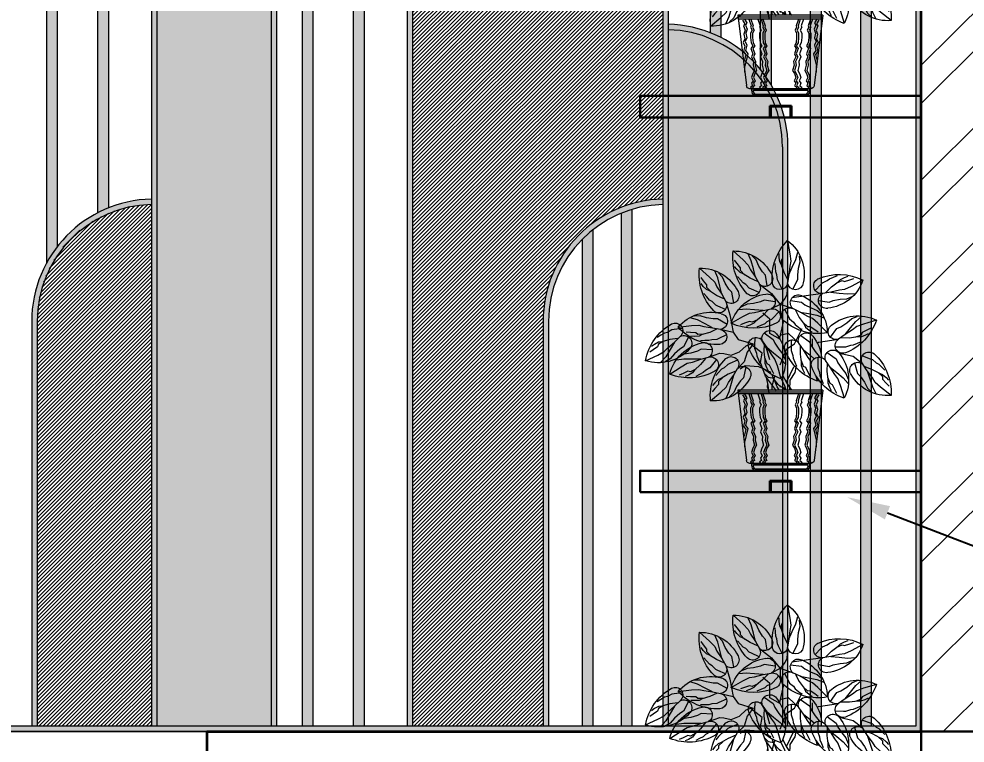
# Model space of a CAD drawing. Header units: millimetres. Extents: x 56222 to 3066687, y -650199 to -121287.
# Drawn here: x 141660.02 to 141703.75, y -185249.79 to -185216.31 of the extents above; entities that cross this region are included whole.
import ezdxf
from ezdxf import colors
from ezdxf.entities.mleader import LeaderData, LeaderLine
from ezdxf.math import Vec2, Vec3

# ---------------------------------------------------------------- set-up
doc = ezdxf.new("R2010")
doc.units = ezdxf.units.MM
doc.header["$MEASUREMENT"] = 0
doc.header["$PDMODE"] = 35
doc.linetypes.add('DASHED', pattern=[0.75, 0.5, -0.25])
doc.layers.get('Defpoints').update_dxf_attribs({"color": 220})
doc.layers.add('AR HATCH-7', color=7, linetype='Continuous')
for name, color, linetype, lineweight in [('dim05', 1, 'Continuous', 13), ('FURNITURE', 32, 'Continuous', 9), ('furniture dimensions', 1, 'DASHED', 0), ('interior hatch', 253, 'Continuous', 5), ('Text', 7, 'Continuous', 15), ('wall', 7, 'Continuous', 30), ('XX~SLAB ( BEAM )~ ( DIM )', 7, 'Continuous', 9)]:
    doc.layers.add(name, color=color, linetype=linetype, lineweight=lineweight)
doc.layers.add('hatch', color=250, linetype='Continuous', lineweight=9, transparency=0.5)
doc.styles.add('century g', font='GOTHIC.TTF')
doc.styles.add('style4', font='ARIALN.TTF')
doc.dimstyles.new('Archana', dxfattribs={"dimtxt": 2, "dimasz": 0.75, "dimexe": 0.5, "dimexo": 0.5, "dimgap": 0, "dimtad": 0, "dimzin": 0, "dimdsep": 46, "dimlunit": 4, "dimtxsty": 'century g', "dimblk": 'OBLIQUE', "dimcen": 0, "dimdle": 1, "dimclrd": 256, "dimclre": 256, "dimclrt": 256, "dimadec": 0, "dimazin": 0, "dimtfac": 1, "dimtofl": 0, "dimtmove": 1, "dimatfit": 3, "dimfxl": 1, "dimfxlon": 1, "dimtolj": 1, "dimtzin": 0, "dimlwd": -1, "dimlwe": -1, "dimarcsym": 0})

# ---------------------------------------------------------------- blocks, each defined once
blk = doc.blocks.new('RH')
at = {"color": 251, "true_color": 0x636466}
for p, q in [((137588.9421, 17688.3348), (137589.1437, 17688.3348)), ((137588.9421, 17688.3348), (137588.9627, 17688.1676)), ((137588.9421, 17688.3303), (137589.1437, 17688.3303)), ((137588.9421, 17688.3259), (137589.1437, 17688.3259)), ((137589.1437, 17688.3348), (137589.1232, 17688.1676)), ((137588.9577, 17688.2147), (137588.9577, 17688.1997)), ((137589.1282, 17688.2147), (137589.1282, 17688.1997)), ((137588.9708, 17688.1603), (137589.1151, 17688.1603))]:
    blk.add_line(p, q, dxfattribs=at)
for points in [[(137589.0256, 17688.6903), (137589.0201, 17688.6588), (137589.0182, 17688.6417), (137589.0207, 17688.6296), (137589.0226, 17688.6087), (137589.0256, 17688.5897)], [(137589.0391, 17688.629), (137589.0404, 17688.6429), (137589.0366, 17688.648), (137589.0366, 17688.6607), (137589.0366, 17688.6708)], [(137589.1549, 17688.6657), (137589.1311, 17688.6443), (137589.119, 17688.632), (137589.1136, 17688.621), (137589.1022, 17688.6034), (137589.0928, 17688.5865)], [(137589.0132, 17688.5747), (137589.001, 17688.5979), (137589.0017, 17688.6081), (137588.9998, 17688.6246), (137588.996, 17688.6398), (137588.9972, 17688.6537)], [(137589.0226, 17688.6087), (137589.0144, 17688.6271), (137589.0061, 17688.6455), (137589.0017, 17688.6626)], [(137589.0252, 17688.5973), (137589.034, 17688.6144), (137589.0404, 17688.6328), (137589.0442, 17688.6398), (137589.0455, 17688.6505), (137589.0455, 17688.6594)], [(137589.0738, 17688.5824), (137589.0785, 17688.6082), (137589.0853, 17688.6158), (137589.094, 17688.6299), (137589.1004, 17688.6443), (137589.11, 17688.6544)], [(137589.1022, 17688.6034), (137589.107, 17688.6229), (137589.1119, 17688.6425), (137589.119, 17688.6587)], [(137589.1277, 17688.6091), (137589.1373, 17688.6193), (137589.1374, 17688.6257), (137589.1453, 17688.6356), (137589.1515, 17688.6436)], [(137589.0382, 17688.5747), (137589.0474, 17688.5922), (137589.0499, 17688.5973), (137589.0512, 17688.6093), (137589.0537, 17688.6157), (137589.0543, 17688.6258), (137589.055, 17688.636)], [(137589.0971, 17688.5928), (137589.1147, 17688.6008), (137589.131, 17688.6113), (137589.1383, 17688.6145), (137589.146, 17688.6222), (137589.1515, 17688.6291)], [(137589.2349, 17688.6251), (137589.211, 17688.6037), (137589.1989, 17688.5914), (137589.1935, 17688.5804), (137589.1821, 17688.5628), (137589.1727, 17688.5459)], [(137589.1821, 17688.5628), (137589.187, 17688.5823), (137589.1918, 17688.6019), (137589.1989, 17688.6181)], [(137588.8465, 17688.5963), (137588.8747, 17688.5811), (137588.8903, 17688.5739), (137588.9025, 17688.5726), (137588.923, 17688.5678), (137588.942, 17688.5647)], [(137588.9089, 17688.5898), (137588.8961, 17688.5954), (137588.8901, 17688.5934), (137588.878, 17688.5974), (137588.8684, 17688.6006)], [(137588.9346, 17688.5667), (137588.9212, 17688.5805), (137588.9057, 17688.5922), (137588.9003, 17688.598), (137588.8904, 17688.6026), (137588.882, 17688.6054)], [(137588.9602, 17688.5719), (137588.9464, 17688.5862), (137588.9424, 17688.5902), (137588.9314, 17688.5951), (137588.9261, 17688.5995), (137588.9167, 17688.6033), (137588.9073, 17688.6071)], [(137589.0934, 17688.567), (137589.1115, 17688.5751), (137589.1166, 17688.5775), (137589.125, 17688.5862), (137589.1309, 17688.5896), (137589.1377, 17688.5972), (137589.1445, 17688.6048)], [(137589.1537, 17688.5418), (137589.1585, 17688.5676), (137589.1652, 17688.5752), (137589.1739, 17688.5893), (137589.1803, 17688.6037), (137589.1899, 17688.6139)], [(137589.2076, 17688.5685), (137589.2172, 17688.5787), (137589.2173, 17688.5851), (137589.2252, 17688.595), (137589.2314, 17688.603)], [(137589.0256, 17688.5897), (137589.0278, 17688.5616), (137589.0321, 17688.5529), (137589.0429, 17688.5386), (137589.0436, 17688.5171), (137589.0364, 17688.497), (137589.0452, 17688.4584)], [(137589.0928, 17688.5865), (137589.0639, 17688.5642), (137589.0429, 17688.5386)], [(137589.177, 17688.5522), (137589.1946, 17688.5602), (137589.2109, 17688.5708), (137589.2182, 17688.5739), (137589.2259, 17688.5816), (137589.2314, 17688.5886)], [(137588.923, 17688.5678), (137588.903, 17688.5657), (137588.8829, 17688.5637), (137588.8653, 17688.5648)], [(137588.9524, 17688.5482), (137588.9265, 17688.5439), (137588.917, 17688.5477), (137588.9008, 17688.5511), (137588.8852, 17688.5522), (137588.8723, 17688.5578)], [(137588.942, 17688.5647), (137589.0153, 17688.5539)], [(137589.1733, 17688.5264), (137589.1914, 17688.5345), (137589.1965, 17688.5369), (137589.205, 17688.5456), (137589.2109, 17688.5491), (137589.2176, 17688.5566), (137589.2244, 17688.5642)], [(137588.9308, 17688.4712), (137588.9534, 17688.4938), (137588.9664, 17688.5052), (137588.9777, 17688.51), (137588.996, 17688.5204), (137589.0133, 17688.5288)], [(137589.0185, 17688.5476), (137588.9925, 17688.5443), (137588.9845, 17688.5379), (137588.9699, 17688.5301), (137588.9552, 17688.5245), (137588.9445, 17688.5155)], [(137589.0133, 17688.5288), (137589.0429, 17688.5386), (137589.0649, 17688.528)], [(137589.055, 17688.5448), (137589.081, 17688.5484), (137589.0903, 17688.5444), (137589.1064, 17688.5406), (137589.1221, 17688.5391), (137589.1348, 17688.5332)], [(137589.1596, 17688.4941), (137589.1318, 17688.51), (137589.1164, 17688.5175), (137589.1042, 17688.5192), (137589.0838, 17688.5245), (137589.0649, 17688.528)], [(137589.1727, 17688.5459), (137589.163, 17688.5137), (137589.1553, 17688.4724)], [(137588.889, 17688.4672), (137588.8762, 17688.4828), (137588.8635, 17688.4984), (137588.8502, 17688.5101)], [(137588.9236, 17688.4604), (137588.9083, 17688.4817), (137588.8989, 17688.4856), (137588.8851, 17688.4947), (137588.8732, 17688.5049), (137588.8601, 17688.5101)], [(137588.996, 17688.5204), (137588.9762, 17688.5167), (137588.9564, 17688.5129), (137588.9398, 17688.5068)], [(137589.0068, 17688.5248), (137588.9978, 17688.5078), (137588.9864, 17688.492), (137588.9828, 17688.4849), (137588.9747, 17688.4777), (137588.9674, 17688.4726)], [(137589.0328, 17688.5271), (137589.0236, 17688.5095), (137589.0209, 17688.5045), (137589.0118, 17688.4966), (137589.008, 17688.4909), (137589.0001, 17688.4846), (137588.9921, 17688.4783)], [(137589.0427, 17688.4551), (137589.0679, 17688.4692), (137589.0679, 17688.5036), (137589.0841, 17688.5177)], [(137589.0466, 17688.5213), (137589.06, 17688.5067), (137589.0639, 17688.5026), (137589.0748, 17688.4974), (137589.0799, 17688.4928), (137589.0893, 17688.4888), (137589.0986, 17688.4848)], [(137589.0722, 17688.5259), (137589.0854, 17688.5118), (137589.1005, 17688.4996), (137589.1058, 17688.4937), (137589.1155, 17688.4889), (137589.1239, 17688.4859)], [(137589.0838, 17688.5245), (137589.1039, 17688.526), (137589.124, 17688.5276), (137589.1416, 17688.526)], [(137589.1695, 17688.4911), (137589.1922, 17688.5043), (137589.2023, 17688.5042), (137589.2187, 17688.5069), (137589.2337, 17688.5115), (137589.2477, 17688.5109)], [(137589.204, 17688.4833), (137589.2219, 17688.4925), (137589.2399, 17688.5016), (137589.2568, 17688.5069)], [(137588.8147, 17688.501), (137588.8453, 17688.4919), (137588.8615, 17688.4859), (137588.8711, 17688.4783), (137588.889, 17688.4672), (137588.9046, 17688.456)], [(137588.9887, 17688.4953), (137588.978, 17688.4862), (137588.9717, 17688.4865), (137588.9613, 17688.4792), (137588.953, 17688.4734)], [(137589.0974, 17688.5021), (137589.1101, 17688.4962), (137589.1161, 17688.4981), (137589.1281, 17688.4938), (137589.1376, 17688.4904)], [(137589.2856, 17688.4844), (137589.2539, 17688.4884), (137589.2367, 17688.4894), (137589.2248, 17688.4863), (137589.204, 17688.4833), (137589.1851, 17688.4794)], [(137588.8634, 17688.4615), (137588.8504, 17688.4666), (137588.8476, 17688.4723), (137588.8362, 17688.478), (137588.8272, 17688.4826)], [(137588.898, 17688.4598), (137588.8788, 17688.4595), (137588.8595, 17688.4621), (137588.8515, 17688.4618), (137588.8413, 17688.4655), (137588.8334, 17688.4695)], [(137588.9948, 17688.4653), (137588.9735, 17688.4499), (137588.9695, 17688.4406), (137588.9605, 17688.4267), (137588.9503, 17688.4148), (137588.9498, 17688.4135)], [(137589.0429, 17688.3947), (137589.0274, 17688.4328), (137589.0092, 17688.445), (137588.991, 17688.4814)], [(137588.9992, 17688.4463), (137589.0234, 17688.4692), (137589.0438, 17688.4646)], [(137589.0811, 17688.471), (137589.0599, 17688.4556), (137589.0559, 17688.4463), (137589.0468, 17688.4324), (137589.0366, 17688.4205), (137589.0315, 17688.4074)], [(137589.1851, 17688.4794), (137589.1553, 17688.4724), (137589.1434, 17688.4555), (137589.1078, 17688.4447), (137589.1214, 17688.4254), (137589.1289, 17688.4022), (137589.1444, 17688.3865)], [(137589.1708, 17688.4661), (137589.1888, 17688.4578), (137589.1939, 17688.4555), (137589.206, 17688.4548), (137589.2125, 17688.4526), (137589.2227, 17688.4525), (137589.2328, 17688.4524)], [(137589.1927, 17688.4802), (137589.2103, 17688.4722), (137589.2289, 17688.4668), (137589.2361, 17688.4633), (137589.2469, 17688.4626), (137589.2558, 17688.463)], [(137589.2251, 17688.4679), (137589.2391, 17688.4673), (137589.2439, 17688.4713), (137589.2566, 17688.472), (137589.2667, 17688.4725)], [(137589.2612, 17688.4609), (137589.2732, 17688.4376), (137589.2819, 17688.4323), (137589.2943, 17688.4212), (137589.3046, 17688.4094), (137589.3167, 17688.4024)], [(137589.2755, 17688.4813), (137589.2952, 17688.4788), (137589.3008, 17688.4779), (137589.3114, 17688.4721), (137589.318, 17688.4705), (137589.3267, 17688.4652), (137589.3353, 17688.4599)], [(137589.363, 17688.4047), (137589.334, 17688.4182), (137589.3189, 17688.4265), (137589.3105, 17688.4355), (137589.2944, 17688.4491), (137589.2806, 17688.4625)], [(137588.9124, 17688.438), (137588.8926, 17688.4377), (137588.8869, 17688.4377), (137588.8756, 17688.4419), (137588.8688, 17688.4425), (137588.8595, 17688.4465), (137588.8501, 17688.4505)], [(137588.9553, 17688.4467), (137588.9526, 17688.449), (137588.9046, 17688.456)], [(137588.9669, 17688.4366), (137588.9667, 17688.4369), (137588.9667, 17688.4571)], [(137588.9684, 17688.4008), (137588.9693, 17688.4032), (137588.9769, 17688.4128), (137588.988, 17688.4307), (137588.9992, 17688.4463)], [(137588.9954, 17688.4397), (137588.9957, 17688.4205), (137588.9931, 17688.4012), (137588.9934, 17688.3932), (137588.9897, 17688.383), (137588.9858, 17688.3751)], [(137589.0171, 17688.4541), (137589.0175, 17688.4344), (137589.0175, 17688.4287), (137589.0133, 17688.4173), (137589.0127, 17688.4105), (137589.0087, 17688.4012), (137589.0048, 17688.3918)], [(137589.0406, 17688.362), (137589.0497, 17688.3927), (137589.0556, 17688.4088), (137589.0633, 17688.4185), (137589.0744, 17688.4363), (137589.0856, 17688.452)], [(137589.0523, 17688.3333), (137589.078, 17688.3682), (137589.0902, 17688.4005), (137589.0861, 17688.4227), (137589.1145, 17688.445)], [(137589.0679, 17688.4066), (137589.076, 17688.4349), (137589.0902, 17688.4591)], [(137589.0817, 17688.4454), (137589.082, 17688.4261), (137589.0795, 17688.4069), (137589.0798, 17688.3989), (137589.0761, 17688.3887), (137589.0721, 17688.3808)], [(137589.1035, 17688.4598), (137589.1039, 17688.44), (137589.1039, 17688.4344), (137589.0996, 17688.423), (137589.0991, 17688.4162), (137589.0951, 17688.4069), (137589.0911, 17688.3975)], [(137589.2134, 17688.413), (137589.1868, 17688.4224), (137589.1772, 17688.4219), (137589.1597, 17688.4178), (137589.1397, 17688.4258), (137589.1242, 17688.4405), (137589.1108, 17688.4456)], [(137589.2866, 17688.4577), (137589.3057, 17688.4551), (137589.3244, 17688.4498), (137589.3323, 17688.4489), (137589.3418, 17688.4437), (137589.3491, 17688.4386)], [(137589.2944, 17688.4491), (137589.3048, 17688.4317), (137589.3151, 17688.4144), (137589.3265, 17688.401)], [(137589.3205, 17688.4509), (137589.3327, 17688.4439), (137589.3346, 17688.4379), (137589.345, 17688.4306), (137589.3533, 17688.4248)], [(137588.848, 17688.4163), (137588.8294, 17688.4095), (137588.8241, 17688.4075), (137588.815, 17688.3994), (137588.8089, 17688.3964), (137588.8016, 17688.3893), (137588.7943, 17688.3822)], [(137588.8472, 17688.3968), (137588.8696, 17688.4146), (137588.9024, 17688.4222)], [(137588.9313, 17688.4245), (137588.9101, 17688.4091), (137588.9061, 17688.3998), (137588.8971, 17688.3859), (137588.8869, 17688.374), (137588.8818, 17688.3609)], [(137588.988, 17688.4307), (137588.9724, 17688.4179), (137588.9623, 17688.4096)], [(137589.0744, 17688.4363), (137589.0588, 17688.4236), (137589.0432, 17688.4108), (137589.0315, 17688.3975)], [(137589.2047, 17688.4305), (137589.2308, 17688.4323), (137589.2399, 17688.4276), (137589.2557, 17688.4227), (137589.2712, 17688.4201), (137589.2835, 17688.4134)], [(137588.7795, 17688.3223), (137588.8048, 17688.3419), (137588.8177, 17688.3533), (137588.824, 17688.3639), (137588.8366, 17688.3807), (137588.8472, 17688.3968)], [(137588.8665, 17688.3995), (137588.8598, 17688.3741), (137588.8525, 17688.367), (137588.8429, 17688.3536), (137588.8355, 17688.3397), (137588.8251, 17688.3303)], [(137588.8908, 17688.3155), (137588.8999, 17688.3462), (137588.9059, 17688.3623), (137588.9135, 17688.372), (137588.9246, 17688.3898), (137588.9358, 17688.4055)], [(137588.932, 17688.3989), (137588.9323, 17688.3796), (137588.9297, 17688.3604), (137588.93, 17688.3524), (137588.9263, 17688.3422), (137588.9224, 17688.3343)], [(137588.9537, 17688.4133), (137588.9541, 17688.3935), (137588.9541, 17688.3879), (137588.9499, 17688.3765), (137588.9493, 17688.3697), (137588.9453, 17688.3604), (137588.9414, 17688.351)], [(137588.9937, 17688.4051), (137588.9886, 17688.3921), (137588.9829, 17688.3893), (137588.9773, 17688.3779), (137588.9727, 17688.3688)], [(137589.0056, 17688.3937), (137589.0087, 17688.3769), (137589.0201, 17688.3586), (137589.021, 17688.3348)], [(137589.0801, 17688.4108), (137589.075, 17688.3978), (137589.0693, 17688.3949), (137589.0636, 17688.3836), (137589.0591, 17688.3745)], [(137589.1444, 17688.406), (137589.1627, 17688.3984), (137589.1679, 17688.3961), (137589.1766, 17688.3877), (137589.1826, 17688.3845), (137589.1896, 17688.3771), (137589.1965, 17688.3697)], [(137589.1946, 17688.4076), (137589.207, 17688.3921), (137589.2106, 17688.3878), (137589.2211, 17688.3818), (137589.2259, 17688.3769), (137589.235, 17688.3722), (137589.244, 17688.3676)], [(137589.3055, 17688.3726), (137589.2789, 17688.3904), (137589.264, 17688.399), (137589.252, 17688.4015), (137589.232, 17688.4082), (137589.2134, 17688.413)], [(137589.2206, 17688.4104), (137589.2327, 17688.3954), (137589.247, 17688.3822), (137589.2518, 17688.3759), (137589.2612, 17688.3705), (137589.2693, 17688.3669)], [(137589.232, 17688.4082), (137589.2522, 17688.4084), (137589.2723, 17688.4085), (137589.2898, 17688.4057)], [(137588.8108, 17688.3767), (137588.8004, 17688.3673), (137588.7998, 17688.361), (137588.7913, 17688.3516), (137588.7845, 17688.3441)], [(137588.8424, 17688.3908), (137588.8243, 17688.3841), (137588.8073, 17688.3748), (137588.7998, 17688.3722), (137588.7916, 17688.365), (137588.7856, 17688.3585)], [(137588.8366, 17688.3807), (137588.8304, 17688.3615), (137588.8241, 17688.3423), (137588.8159, 17688.3267)], [(137588.9246, 17688.3898), (137588.909, 17688.3771), (137588.8934, 17688.3643), (137588.8818, 17688.351)], [(137589.0286, 17688.3538), (137589.0112, 17688.3904), (137589.0085, 17688.392)], [(137589.0453, 17688.3359), (137589.0504, 17688.3428), (137589.0583, 17688.3624), (137589.0712, 17688.3649), (137589.0813, 17688.375)], [(137589.0643, 17688.3769), (137589.0942, 17688.3904), (137589.1266, 17688.3924), (137589.1387, 17688.3843)], [(137589.1252, 17688.39), (137589.1307, 17688.3644), (137589.1377, 17688.357), (137589.1468, 17688.3431), (137589.1536, 17688.329), (137589.1635, 17688.3191)], [(137589.2088, 17688.3091), (137589.1843, 17688.3298), (137589.1719, 17688.3417), (137589.1661, 17688.3526), (137589.1542, 17688.3699), (137589.1444, 17688.3865)], [(137589.1489, 17688.3803), (137589.1667, 17688.3728), (137589.1833, 17688.3628), (137589.1907, 17688.3598), (137589.1986, 17688.3524), (137589.2042, 17688.3456)], [(137589.244, 17688.3849), (137589.2563, 17688.3782), (137589.2624, 17688.3796), (137589.274, 17688.3745), (137589.2833, 17688.3704)], [(137588.9303, 17688.3643), (137588.9252, 17688.3513), (137588.9195, 17688.3484), (137588.9139, 17688.3371), (137588.9093, 17688.328)], [(137588.9543, 17688.3563), (137588.9577, 17688.368)], [(137589.0156, 17688.3345), (137589.0286, 17688.3538), (137589.0371, 17688.37)], [(137589.0406, 17688.362), (137589.0327, 17688.346), (137589.03, 17688.3348)], [(137589.0558, 17688.3681), (137589.0579, 17688.364), (137589.0629, 17688.3443), (137589.0629, 17688.3351)], [(137589.073, 17688.3512), (137589.0703, 17688.3288), (137589.0704, 17688.3282)], [(137589.0763, 17688.3649), (137589.0737, 17688.351), (137589.0744, 17688.3428), (137589.0712, 17688.3359)], [(137589.1542, 17688.3699), (137589.1596, 17688.3505), (137589.1651, 17688.3311), (137589.1726, 17688.3151)], [(137589.1799, 17688.3649), (137589.1898, 17688.355), (137589.1901, 17688.3486), (137589.1982, 17688.3389), (137589.2047, 17688.3311)], [(137588.9666, 17688.3259), (137588.972, 17688.3097), (137588.9708, 17688.3062), (137588.9743, 17688.2998), (137588.9708, 17688.2922), (137588.9708, 17688.2823), (137588.972, 17688.2695), (137588.9761, 17688.2619), (137588.9714, 17688.2561), (137588.9761, 17688.2433), (137588.9726, 17688.2357), (137588.9778, 17688.2246), (137588.9766, 17688.2159), (137588.9801, 17688.2037), (137588.9761, 17688.1967), (137588.9726, 17688.1868), (137588.9766, 17688.1792), (137588.9726, 17688.1734), (137588.9755, 17688.1675), (137588.9702, 17688.164), (137588.9726, 17688.1606)], [(137588.9712, 17688.3259), (137588.9766, 17688.3097), (137588.9755, 17688.3062), (137588.979, 17688.2998), (137588.9755, 17688.2922), (137588.9755, 17688.2823), (137588.9766, 17688.2695), (137588.9807, 17688.2619), (137588.9761, 17688.2561), (137588.9807, 17688.2433), (137588.9772, 17688.2357), (137588.9825, 17688.2246), (137588.9813, 17688.2159), (137588.9848, 17688.2037), (137588.9807, 17688.1967), (137588.9772, 17688.1868), (137588.9813, 17688.1792), (137588.9772, 17688.1734), (137588.9801, 17688.1675), (137588.9749, 17688.164), (137588.9772, 17688.1606)], [(137588.9878, 17688.3259), (137588.9932, 17688.3097), (137588.9921, 17688.3062), (137588.9956, 17688.2998), (137588.9921, 17688.2922), (137588.9921, 17688.2823), (137588.9932, 17688.2695), (137588.9973, 17688.2619), (137588.9926, 17688.2561), (137588.9973, 17688.2433), (137588.9938, 17688.2357), (137588.9991, 17688.2246), (137588.9979, 17688.2159), (137589.0014, 17688.2037), (137588.9973, 17688.1967), (137588.9938, 17688.1868), (137588.9979, 17688.1792), (137588.9938, 17688.1734), (137588.9967, 17688.1675), (137588.9915, 17688.164), (137588.9938, 17688.1606)], [(137588.9954, 17688.3259), (137589.0008, 17688.3097), (137588.9996, 17688.3062), (137589.0031, 17688.2998), (137588.9996, 17688.2922), (137588.9996, 17688.2823), (137589.0008, 17688.2695), (137589.0049, 17688.2619), (137589.0002, 17688.2561), (137589.0049, 17688.2433), (137589.0014, 17688.2357), (137589.0066, 17688.2246), (137589.0055, 17688.2159), (137589.009, 17688.2037), (137589.0049, 17688.1967), (137589.0014, 17688.1868), (137589.0055, 17688.1792), (137589.0014, 17688.1734), (137589.0043, 17688.1675), (137588.9991, 17688.164), (137589.0014, 17688.1606)], [(137589.0001, 17688.3259), (137589.0055, 17688.3097), (137589.0043, 17688.3062), (137589.0078, 17688.2998), (137589.0043, 17688.2922), (137589.0043, 17688.2823), (137589.0055, 17688.2695), (137589.0096, 17688.2619), (137589.0049, 17688.2561), (137589.0096, 17688.2433), (137589.0061, 17688.2357), (137589.0113, 17688.2246), (137589.0101, 17688.2159), (137589.0136, 17688.2037), (137589.0096, 17688.1967), (137589.0061, 17688.1868), (137589.0101, 17688.1792), (137589.0061, 17688.1734), (137589.009, 17688.1675), (137589.0037, 17688.164), (137589.0061, 17688.1606)], [(137589.021, 17688.3348), (137589.0218, 17688.3354)], [(137589.0376, 17688.342), (137589.0368, 17688.3348)], [(137589.0841, 17688.3259), (137589.0787, 17688.3097), (137589.0799, 17688.3062), (137589.0764, 17688.2998), (137589.0799, 17688.2922), (137589.0799, 17688.2823), (137589.0787, 17688.2695), (137589.0746, 17688.2619), (137589.0793, 17688.2561), (137589.0746, 17688.2433), (137589.0781, 17688.2357), (137589.0729, 17688.2246), (137589.074, 17688.2159), (137589.0705, 17688.2037), (137589.0746, 17688.1967), (137589.0781, 17688.1868), (137589.074, 17688.1792), (137589.0781, 17688.1734), (137589.0752, 17688.1675), (137589.0805, 17688.164), (137589.0781, 17688.1606)], [(137589.0888, 17688.3259), (137589.0834, 17688.3097), (137589.0845, 17688.3062), (137589.081, 17688.2998), (137589.0845, 17688.2922), (137589.0845, 17688.2823), (137589.0834, 17688.2695), (137589.0793, 17688.2619), (137589.0839, 17688.2561), (137589.0793, 17688.2433), (137589.0828, 17688.2357), (137589.0775, 17688.2246), (137589.0787, 17688.2159), (137589.0752, 17688.2037), (137589.0793, 17688.1967), (137589.0828, 17688.1868), (137589.0787, 17688.1792), (137589.0828, 17688.1734), (137589.0799, 17688.1675), (137589.0851, 17688.164), (137589.0828, 17688.1606)], [(137589.0964, 17688.3259), (137589.0909, 17688.3097), (137589.0921, 17688.3062), (137589.0886, 17688.2998), (137589.0921, 17688.2922), (137589.0921, 17688.2823), (137589.0909, 17688.2695), (137589.0869, 17688.2619), (137589.0915, 17688.2561), (137589.0869, 17688.2433), (137589.0904, 17688.2357), (137589.0851, 17688.2246), (137589.0863, 17688.2159), (137589.0828, 17688.2037), (137589.0869, 17688.1967), (137589.0904, 17688.1868), (137589.0863, 17688.1792), (137589.0904, 17688.1734), (137589.0874, 17688.1675), (137589.0927, 17688.164), (137589.0904, 17688.1606)], [(137589.1129, 17688.3259), (137589.1075, 17688.3097), (137589.1087, 17688.3062), (137589.1052, 17688.2998), (137589.1087, 17688.2922), (137589.1087, 17688.2823), (137589.1075, 17688.2695), (137589.1034, 17688.2619), (137589.1081, 17688.2561), (137589.1034, 17688.2433), (137589.1069, 17688.2357), (137589.1017, 17688.2246), (137589.1029, 17688.2159), (137589.0994, 17688.2037), (137589.1034, 17688.1967), (137589.1069, 17688.1868), (137589.1029, 17688.1792), (137589.1069, 17688.1734), (137589.104, 17688.1675), (137589.1093, 17688.164), (137589.1069, 17688.1606)], [(137589.1176, 17688.3259), (137589.1122, 17688.3097), (137589.1134, 17688.3062), (137589.1099, 17688.2998), (137589.1134, 17688.2922), (137589.1134, 17688.2823), (137589.1122, 17688.2695), (137589.1081, 17688.2619), (137589.1128, 17688.2561), (137589.1081, 17688.2433), (137589.1116, 17688.2357), (137589.1064, 17688.2246), (137589.1075, 17688.2159), (137589.104, 17688.2037), (137589.1081, 17688.1967), (137589.1116, 17688.1868), (137589.1075, 17688.1792), (137589.1116, 17688.1734), (137589.1087, 17688.1675), (137589.1139, 17688.164), (137589.1116, 17688.1606)], [(137588.9516, 17688.3234), (137588.957, 17688.3148), (137588.9538, 17688.3094), (137588.9575, 17688.2996), (137588.9543, 17688.2899), (137588.957, 17688.2791), (137588.9527, 17688.2705), (137588.957, 17688.2618), (137588.9538, 17688.2488), (137588.9592, 17688.2413), (137588.9555, 17688.2258)], [(137588.9565, 17688.3256), (137588.9619, 17688.3169), (137588.9586, 17688.3115), (137588.9624, 17688.3018), (137588.9592, 17688.2921), (137588.9619, 17688.2813), (137588.9575, 17688.2726), (137588.9619, 17688.264), (137588.9586, 17688.251), (137588.964, 17688.2434), (137588.957, 17688.2136)], [(137589.1277, 17688.3256), (137589.1223, 17688.3169), (137589.1255, 17688.3115), (137589.1218, 17688.3018), (137589.125, 17688.2921), (137589.1223, 17688.2813), (137589.1266, 17688.2726), (137589.1223, 17688.264), (137589.1255, 17688.251), (137589.1201, 17688.2434), (137589.1272, 17688.2136)], [(137589.1326, 17688.3234), (137589.1272, 17688.3148), (137589.1304, 17688.3094), (137589.1266, 17688.2996), (137589.1299, 17688.2899), (137589.1272, 17688.2791), (137589.1315, 17688.2705), (137589.1272, 17688.2618), (137589.1304, 17688.2488), (137589.125, 17688.2413), (137589.1287, 17688.2258)]]:
    blk.add_lwpolyline(points, dxfattribs=at)
for points in [[(137589.041, 17688.3424, 0.139974), (137589.0626, 17688.3716)], [(137589.03, 17688.3348, -0.287945), (137589.044, 17688.3425, -0.484187)]]:
    blk.add_lwpolyline(points, format="xyb", dxfattribs=at)
for points in [[(137588.9738, 17688.1603), (137588.9738, 17688.1565, 0.269011), (137588.9806, 17688.1433), (137589.1036, 17688.1433, 0.269011), (137589.1104, 17688.1565), (137589.1104, 17688.1603)], [(137588.9772, 17688.1569), (137588.9772, 17688.1564, 0.24889), (137588.9816, 17688.1467), (137589.1025, 17688.1467, 0.24889), (137589.107, 17688.1564), (137589.107, 17688.1569)]]:
    blk.add_lwpolyline(points, format="xyb", close=True, dxfattribs=at)
for centre, radius, start, end in [((137589.0867, 17688.6104), 0.1006, 127.4105, 191.8989), ((137588.938, 17688.6018), 0.1245, 354.407, 45.2853), ((137589.1537, 17688.5651), 0.1006, 89.286, 153.7744), ((137589.0314, 17688.6502), 0.1245, 316.2825, 7.1608), ((137589.2336, 17688.5245), 0.1006, 89.286, 153.7744), ((137589.1113, 17688.6096), 0.1245, 316.2825, 7.1608), ((137588.903, 17688.4854), 0.1245, 66.1379, 117.0163), ((137588.9415, 17688.6293), 0.1006, 199.1414, 263.6298), ((137588.9454, 17688.5827), 0.0183, 259.3732, 64.0887), ((137589.0799, 17688.6003), 0.0189, 150.4884, 313.2627), ((137589.007, 17688.5925), 0.0189, 188.6129, 351.3871), ((137589.0438, 17688.5921), 0.0183, 187.6423, 352.3577), ((137589.1086, 17688.5772), 0.0183, 149.5178, 314.2333), ((137588.9335, 17688.5479), 0.0189, 260.3438, 63.1181), ((137589.0312, 17688.4668), 0.1006, 112.9835, 177.472), ((137589.0003, 17688.5425), 0.0189, 313.4953, 116.2695), ((137589.0738, 17688.5446), 0.0189, 78.9376, 241.7119), ((137589.0639, 17688.4635), 0.1006, 17.7352, 82.2236), ((137589.1598, 17688.5597), 0.0189, 150.4884, 313.2627), ((137589.0217, 17688.5125), 0.0183, 312.5247, 117.2401), ((137589.0611, 17688.5101), 0.0183, 77.9671, 242.6825), ((137589.1885, 17688.5366), 0.0183, 149.5178, 314.2333), ((137588.8587, 17688.4106), 0.1006, 51.4742, 115.9626), ((137589.187, 17688.4981), 0.0189, 101.4612, 264.2355), ((137589.2089, 17688.4194), 0.1006, 40.2588, 104.7472), ((137588.933, 17688.5397), 0.1245, 198.0878, 248.9661), ((137588.9105, 17688.4739), 0.0189, 251.9859, 54.7602), ((137588.9532, 17688.5937), 0.1245, 259.5971, 310.4754), ((137589.1058, 17688.6064), 0.1245, 244.7317, 295.6101), ((137589.1929, 17688.5675), 0.1245, 267.2553, 318.1337), ((137589.293, 17688.4759), 0.0183, 62.5941, 227.3096), ((137589.2402, 17688.3838), 0.1245, 9.6665, 60.5449), ((137589.0446, 17688.4005), 0.1006, 141.5633, 173.1589), ((137588.9813, 17688.4521), 0.0189, 342.075, 144.8493), ((137589.131, 17688.4062), 0.1006, 141.5633, 206.0517), ((137589.0676, 17688.4578), 0.0189, 342.075, 144.8493), ((137589.1885, 17688.4613), 0.0183, 100.4906, 265.2061), ((137589.2722, 17688.4456), 0.0189, 63.5647, 226.339), ((137588.8943, 17688.4408), 0.0183, 251.0154, 55.7308), ((137589.0144, 17688.436), 0.0183, 341.1044, 145.8199), ((137589.1007, 17688.4417), 0.0183, 341.1044, 145.8199), ((137589.2235, 17688.429), 0.0189, 74.9234, 237.6976), ((137589.2078, 17688.3488), 0.1006, 13.7209, 78.2094), ((137588.9038, 17688.3289), 0.1245, 132.1505, 183.0288), ((137588.8321, 17688.4072), 0.0183, 325.3858, 130.1012), ((137588.9812, 17688.3597), 0.1006, 141.5633, 206.0517), ((137588.9178, 17688.4113), 0.0189, 342.075, 144.8493), ((137588.9154, 17688.4746), 0.1245, 288.1768, 339.0552), ((137589.0018, 17688.4803), 0.1245, 288.1768, 339.0552), ((137589.3327, 17688.5006), 0.1006, 223.053, 287.5414), ((137588.8591, 17688.3821), 0.0189, 326.3564, 129.1306), ((137588.951, 17688.3952), 0.0183, 341.1044, 145.8199), ((137589.1599, 17688.3962), 0.0183, 47.4149, 212.1304), ((137589.0848, 17688.3211), 0.1245, 354.4873, 45.3657), ((137589.2083, 17688.3954), 0.0183, 73.9528, 238.6682), ((137588.788, 17688.4225), 0.1006, 265.154, 329.6424), ((137588.852, 17688.4338), 0.1245, 288.1768, 339.0552), ((137589.1319, 17688.3724), 0.0189, 48.3855, 211.1598), ((137589.2597, 17688.4884), 0.1245, 240.7175, 291.5958), ((137589.0446, 17688.4005), 0.1006, 203.601, 206.0517), ((137589.2046, 17688.4096), 0.1006, 207.8738, 272.3622), ((137588.9708, 17688.1685), 0.00816, 186.2058, 270), ((137589.1151, 17688.1685), 0.00816, 270, 353.7942)]:
    blk.add_arc(centre, radius, start, end, dxfattribs=at)
blk = doc.blocks.new('_Oblique')
at = {"layer": 'wall', "color": 0, "lineweight": -2}
blk.add_line((-0.5, -0.5), (0.5, 0.5), dxfattribs=at)
blk = doc.blocks.new('*D312')
at = {"layer": 'Defpoints', "color": 0, "linetype": 'Continuous', "lineweight": 30, "transparency": 16777216}
for p in [(141701.723, -185249.255), (141714.78, -185249.255), (141701.727, -185281.255)]:
    blk.add_point(p, dxfattribs=at)
at = {"layer": 'furniture dimensions', "color": 5, "linetype": 'Continuous', "transparency": 16777216}
for p, q in [((141714.78, -185248.255), (141714.78, -185261.299)), ((141710.78, -185249.255), (141715.28, -185249.255)), ((141714.78, -185282.255), (141714.78, -185269.21))]:
    blk.add_line(p, q, dxfattribs=at)
at = {"layer": 'furniture dimensions', "color": 5, "linetype": 'ByBlock', "transparency": 16777216}
blk.add_line((141710.78, -185281.255), (141715.28, -185281.255), dxfattribs=at)
at = {"layer": 'furniture dimensions', "color": 5, "linetype": 'Continuous', "transparency": 16777216, "xscale": 1.5, "yscale": 1.5, "zscale": 1.5}
for p, rotation in [((141714.78, -185249.255), 90), ((141714.78, -185281.255), 270)]:
    blk.add_blockref('_Oblique', p, dxfattribs=dict(at, rotation=rotation))
at = {"layer": 'furniture dimensions', "linetype": 'Continuous', "lineweight": 0, "transparency": 16777216, "insert": (141714.78, -185265.255), "char_height": 3, "attachment_point": 5, "rotation": 90, "style": 'century g'}
blk.add_mtext('\\A1;2\'-8"', dxfattribs=at)
blk = doc.blocks.new('*D313')
at = {"layer": 'Defpoints', "color": 0, "linetype": 'Continuous', "lineweight": 30, "transparency": 16777216}
for p in [(141701.723, -185238.423), (141714.78, -185238.423), (141701.723, -185255.264)]:
    blk.add_point(p, dxfattribs=at)
at = {"layer": 'furniture dimensions', "color": 5, "linetype": 'Continuous', "transparency": 16777216}
for p, q in [((141714.78, -185237.423), (141714.78, -185243.123)), ((141710.78, -185238.423), (141715.28, -185238.423)), ((141714.78, -185256.264), (141714.78, -185250.565))]:
    blk.add_line(p, q, dxfattribs=at)
at = {"layer": 'furniture dimensions', "color": 5, "linetype": 'ByBlock', "transparency": 16777216}
blk.add_line((141710.78, -185255.264), (141715.28, -185255.264), dxfattribs=at)
at = {"layer": 'furniture dimensions', "color": 5, "linetype": 'Continuous', "transparency": 16777216, "xscale": 1.5, "yscale": 1.5, "zscale": 1.5}
for p, rotation in [((141714.78, -185238.423), 90), ((141714.78, -185255.264), 270)]:
    blk.add_blockref('_Oblique', p, dxfattribs=dict(at, rotation=rotation))
at = {"layer": 'furniture dimensions', "linetype": 'Continuous', "lineweight": 0, "transparency": 16777216, "insert": (141714.78, -185246.844), "char_height": 3, "attachment_point": 5, "rotation": 90, "style": 'century g'}
blk.add_mtext('\\A1;1\'-5"', dxfattribs=at)
blk = doc.blocks.new('*D314')
at = {"layer": 'Defpoints', "color": 0, "linetype": 'Continuous', "lineweight": 30, "transparency": 16777216}
for p in [(141701.723, -185221.09), (141714.78, -185221.09), (141701.72, -185238.423)]:
    blk.add_point(p, dxfattribs=at)
at = {"layer": 'furniture dimensions', "color": 5, "linetype": 'Continuous', "transparency": 16777216}
for p, q in [((141714.78, -185220.09), (141714.78, -185226.035)), ((141710.78, -185221.09), (141715.28, -185221.09)), ((141714.78, -185239.423), (141714.78, -185233.477))]:
    blk.add_line(p, q, dxfattribs=at)
at = {"layer": 'furniture dimensions', "color": 5, "linetype": 'ByBlock', "transparency": 16777216}
blk.add_line((141710.78, -185238.423), (141715.28, -185238.423), dxfattribs=at)
at = {"layer": 'furniture dimensions', "color": 5, "linetype": 'Continuous', "transparency": 16777216, "xscale": 1.5, "yscale": 1.5, "zscale": 1.5}
for p, rotation in [((141714.78, -185221.09), 90), ((141714.78, -185238.423), 270)]:
    blk.add_blockref('_Oblique', p, dxfattribs=dict(at, rotation=rotation))
at = {"layer": 'furniture dimensions', "linetype": 'Continuous', "lineweight": 0, "transparency": 16777216, "insert": (141714.78, -185229.756), "char_height": 3, "attachment_point": 5, "rotation": 90, "style": 'century g'}
blk.add_mtext('\\A1;1\'-5"', dxfattribs=at)
blk = doc.blocks.new('*D315')
at = {"layer": 'Defpoints', "color": 0, "linetype": 'Continuous', "lineweight": 30, "transparency": 16777216}
for p in [(141701.727, -185206.264), (141714.78, -185206.264), (141701.723, -185221.09)]:
    blk.add_point(p, dxfattribs=at)
at = {"layer": 'furniture dimensions', "color": 5, "linetype": 'Continuous', "transparency": 16777216}
for p, q in [((141714.78, -185205.264), (141714.78, -185209.956)), ((141710.78, -185206.264), (141715.28, -185206.264)), ((141714.78, -185222.09), (141714.78, -185217.398))]:
    blk.add_line(p, q, dxfattribs=at)
at = {"layer": 'furniture dimensions', "color": 5, "linetype": 'ByBlock', "transparency": 16777216}
blk.add_line((141710.78, -185221.09), (141715.28, -185221.09), dxfattribs=at)
at = {"layer": 'furniture dimensions', "color": 5, "linetype": 'Continuous', "transparency": 16777216, "xscale": 1.5, "yscale": 1.5, "zscale": 1.5}
for p, rotation in [((141714.78, -185206.264), 90), ((141714.78, -185221.09), 270)]:
    blk.add_blockref('_Oblique', p, dxfattribs=dict(at, rotation=rotation))
at = {"layer": 'furniture dimensions', "linetype": 'Continuous', "lineweight": 0, "transparency": 16777216, "insert": (141714.78, -185213.677), "char_height": 3, "attachment_point": 5, "rotation": 90, "style": 'century g'}
blk.add_mtext('\\A1;1\'-3"', dxfattribs=at)

msp = doc.modelspace()

# ---------------------------------------------------------------- hatches: boundary and pattern name
at = {"layer": 'AR HATCH-7', "lineweight": 18, "true_color": 0x939598, "transparency": 33554687}
h = msp.add_hatch(dxfattribs=at)
h.set_pattern_fill('ANSI32', color=252, scale=10)
h.set_pattern_definition([(45, (2126.145, -1069.9465), (-2.65165043, 2.65165043), []), (45, (2127.913, -1069.9465), (-2.65165043, 2.65165043), [])])
h.paths.add_polyline_path([(141710.727, -185189.264), (141701.727, -185189.264), (141701.727, -185249.264), (141710.727, -185249.264)])
h.paths.add_polyline_path([(141710.727, -185269.264), (141701.727, -185269.264), (141701.727, -185313.264), (141710.727, -185313.264)])
at = {"layer": 'AR HATCH-7', "lineweight": 0, "true_color": 0xd6a100, "transparency": 33554613}
h = msp.add_hatch(color=42, dxfattribs=at)
h.dxf.hatch_style = 1
h.paths.add_polyline_path([(141701.723, -185202.291), (141607.179, -185202.291), (141607.179, -185249.264), (141701.723, -185249.264)])
h.paths.add_polyline_path([(141701.473, -185202.541), (141701.473, -185249.014), (141607.429, -185249.014), (141607.429, -185202.541)], flags=16)
h.paths.add_polyline_path([(141609.993, -185202.541), (141609.493, -185202.541), (141609.493, -185249.014), (141609.993, -185249.014)], flags=0)
h.paths.add_polyline_path([(141612.306, -185202.541), (141611.806, -185202.541), (141611.806, -185249.014), (141612.306, -185249.014)], flags=0)
h = msp.add_hatch(color=42, dxfattribs=at)
h.dxf.hatch_style = 1
h.paths.add_polyline_path([(141626.338, -185202.541), (141625.838, -185202.541), (141625.838, -185227.605, -0.040557), (141626.338, -185226.837)])
h.paths.add_polyline_path([(141628.701, -185202.541), (141628.201, -185202.541), (141628.201, -185225.279, -0.024331), (141628.701, -185225.049)])
h.paths.add_polyline_path([(141630.94, -185202.541), (141630.69, -185202.541), (141630.69, -185249.014), (141630.94, -185249.014)])
h.paths.add_polyline_path([(141630.94, -185216.56), (141630.94, -185216.81, -0.40746), (141636.224, -185222.218), (141636.224, -185249.014), (141636.474, -185249.014), (141636.474, -185222.218, 0.407758)])
h.paths.add_polyline_path([(141632.868, -185217.213, 0.02453), (141632.368, -185217.036), (141632.368, -185249.014), (141632.868, -185249.014)], flags=17)
h.paths.add_polyline_path([(141634.671, -185218.424, 0.031083), (141634.171, -185217.976), (141634.171, -185249.014), (141634.671, -185249.014)], flags=17)
h.paths.add_polyline_path([(141642.758, -185202.541), (141642.508, -185202.541), (141642.508, -185249.014), (141642.758, -185249.014)])
h.paths.add_polyline_path([(141645.246, -185202.541), (141644.746, -185202.541), (141644.746, -185249.014), (141645.246, -185249.014)])
h.paths.add_polyline_path([(141647.61, -185202.541), (141647.11, -185202.541), (141647.11, -185249.014), (141647.61, -185249.014)])
h.paths.add_polyline_path([(141649.974, -185202.541), (141649.474, -185202.541), (141649.474, -185216.828, -0.040557), (141649.974, -185216.06)])
h.paths.add_polyline_path([(141652.337, -185202.541), (141651.837, -185202.541), (141651.837, -185214.501, -0.024331), (141652.337, -185214.271)])
h.paths.add_polyline_path([(141654.326, -185214.113), (141654.326, -185213.863, 0.407758), (141648.792, -185219.521), (141648.792, -185249.014), (141649.042, -185249.014), (141649.042, -185219.521, -0.40746)])
h.paths.add_polyline_path([(141654.576, -185202.541), (141654.326, -185202.541), (141654.326, -185249.014), (141654.576, -185249.014)])
h.paths.add_polyline_path([(141657.064, -185202.541), (141656.564, -185202.541), (141656.564, -185249.014), (141657.064, -185249.014)])
h.paths.add_polyline_path([(141659.428, -185202.541), (141658.928, -185202.541), (141658.928, -185249.014), (141659.428, -185249.014)])
h.paths.add_polyline_path([(141661.792, -185202.541), (141661.292, -185202.541), (141661.292, -185227.605, -0.040557), (141661.792, -185226.837)])
h.paths.add_polyline_path([(141664.155, -185202.541), (141663.655, -185202.541), (141663.655, -185225.279, -0.024331), (141664.155, -185225.049)])
h.paths.add_polyline_path([(141666.394, -185202.541), (141666.144, -185202.541), (141666.144, -185249.014), (141666.394, -185249.014)])
h = msp.add_hatch(color=42, dxfattribs=at)
h.dxf.hatch_style = 1
h.paths.add_polyline_path([(141666.144, -185224.89), (141666.144, -185224.64, 0.407758), (141660.61, -185230.298), (141660.61, -185249.014), (141660.86, -185249.014), (141660.86, -185230.298, -0.40746)])
h.paths.add_polyline_path([(141689.78, -185224.89), (141689.78, -185224.64, 0.407758), (141684.246, -185230.298), (141684.246, -185249.014), (141684.496, -185249.014), (141684.496, -185230.298, -0.40746)])
h.paths.add_polyline_path([(141688.352, -185225.117, 0.02453), (141687.852, -185225.294), (141687.852, -185249.014), (141688.352, -185249.014)], flags=17)
h.paths.add_polyline_path([(141686.549, -185226.056, 0.031083), (141686.049, -185226.505), (141686.049, -185249.014), (141686.549, -185249.014)], flags=17)
h.paths.add_polyline_path([(141690.03, -185216.56), (141690.03, -185216.81, -0.40746), (141695.314, -185222.218), (141695.314, -185249.014), (141695.564, -185249.014), (141695.564, -185222.218, 0.407758)])
h.paths.add_polyline_path([(141692.468, -185202.541), (141691.968, -185202.541), (141691.968, -185216.948, -0.024224), (141692.468, -185217.173)])
h = msp.add_hatch(color=42, dxfattribs=at)
h.dxf.hatch_style = 1
h.paths.add_polyline_path([(141666.394, -185209.074), (141666.394, -185209.324, -0.40746), (141671.678, -185214.731), (141671.678, -185249.014), (141671.928, -185249.014), (141671.928, -185214.731, 0.407758)])
h.paths.add_polyline_path([(141668.882, -185202.541), (141668.382, -185202.541), (141668.382, -185209.482, -0.024331), (141668.882, -185209.712)])
h.paths.add_polyline_path([(141671.246, -185202.541), (141670.746, -185202.541), (141670.746, -185211.27, -0.040557), (141671.246, -185212.038)])
h.paths.add_polyline_path([(141673.61, -185202.541), (141673.11, -185202.541), (141673.11, -185249.014), (141673.61, -185249.014)])
h.paths.add_polyline_path([(141675.973, -185202.541), (141675.473, -185202.541), (141675.473, -185249.014), (141675.973, -185249.014)])
h.paths.add_polyline_path([(141678.212, -185202.541), (141677.962, -185202.541), (141677.962, -185249.014), (141678.212, -185249.014)])
h.paths.add_polyline_path([(141690.03, -185202.541), (141689.78, -185202.541), (141689.78, -185249.014), (141690.03, -185249.014)])
h = msp.add_hatch(color=42, dxfattribs=at)
h.dxf.hatch_style = 1
h.paths.add_polyline_path([(141694.782, -185202.541), (141694.282, -185202.541), (141694.282, -185218.631, -0.038661), (141694.782, -185219.348)])
h.paths.add_polyline_path([(141697.096, -185202.541), (141696.596, -185202.541), (141696.596, -185249.014), (141697.096, -185249.014)])
h.paths.add_polyline_path([(141699.409, -185202.541), (141698.909, -185202.541), (141698.909, -185249.014), (141699.409, -185249.014)])
at = {"layer": 'dim05', "lineweight": 0, "true_color": 0xadddf7, "transparency": 33554526}
h = msp.add_hatch(dxfattribs=at)
h.set_pattern_fill('ANSI31', color=141)
h.set_pattern_definition([(45, (-5777.95068, -6257.54295), (-0.08838834765, 0.08838834765), [])])
edge = h.paths.add_edge_path()
edge.add_line((141689.78, -185202.541), (141678.212, -185202.541))
edge.add_line((141678.212, -185202.541), (141678.212, -185249.014))
edge.add_line((141678.212, -185249.014), (141684.246, -185249.014))
edge.add_line((141684.246, -185249.014), (141684.246, -185230.298))
edge.add_arc((141689.907, -185230.299), 5.661, 91.2899, 179.9897, ccw=False)
edge.add_line((141689.78, -185224.639), (141689.78, -185202.541))
edge = h.paths.add_edge_path()
edge.add_arc((141666.206, -185230.236), 5.347, 90.6698, 180.6698)
edge.add_line((141660.86, -185230.298), (141660.86, -185249.014))
edge.add_line((141660.86, -185249.014), (141666.144, -185249.014))
edge.add_line((141666.144, -185249.014), (141666.144, -185224.889))
edge = h.paths.add_edge_path()
edge.add_line((141642.508, -185202.541), (141630.94, -185202.541))
edge.add_line((141630.94, -185202.541), (141630.94, -185216.559))
edge.add_arc((141630.812, -185222.219), 5.661, 0.0103, 88.7101, ccw=False)
edge.add_line((141636.474, -185222.218), (141636.474, -185249.014))
edge.add_line((141636.474, -185249.014), (141642.508, -185249.014))
edge.add_line((141642.508, -185249.014), (141642.508, -185202.541))
edge = h.paths.add_edge_path()
edge.add_arc((141630.752, -185230.236), 5.347, 90.6698, 180.6698)
edge.add_line((141625.406, -185230.298), (141625.406, -185249.014))
edge.add_line((141625.406, -185249.014), (141630.69, -185249.014))
edge.add_line((141630.69, -185249.014), (141630.69, -185224.889))
at = {"layer": 'interior hatch', "lineweight": 0, "true_color": 0xd9b996, "transparency": 33554687}
h = msp.add_hatch(color=31, dxfattribs=at)
h.dxf.hatch_style = 1
h.paths.add_polyline_path([(141618.872, -185214.113, 0.40746), (141613.588, -185219.521), (141613.588, -185249.014), (141618.872, -185249.014)])
h.paths.add_polyline_path([(141654.326, -185214.113, 0.40746), (141649.042, -185219.521), (141649.042, -185249.014), (141654.326, -185249.014)])
h.paths.add_polyline_path([(141671.678, -185214.731, 0.40746), (141666.394, -185209.324), (141666.394, -185249.014), (141671.678, -185249.014)])
h = msp.add_hatch(color=31, dxfattribs=at)
h.dxf.hatch_style = 1
h.paths.add_polyline_path([(141695.314, -185222.218, 0.40746), (141690.03, -185216.81), (141690.03, -185249.014), (141695.314, -185249.014)])

# ---------------------------------------------------------------- linework, layer by layer
at = {"layer": 'FURNITURE', "lineweight": 0, "transparency": 33554687}
for p, q in [((141661.292, -185202.541, 0.129), (141661.292, -185227.605, 0.129)), ((141661.792, -185202.541, 0.129), (141661.792, -185226.837, 0.129)), ((141663.655, -185202.541, 0.129), (141663.655, -185225.279, 0.129)), ((141664.155, -185202.541, 0.129), (141664.155, -185225.049, 0.129)), ((141666.144, -185202.541, 0.129), (141666.144, -185249.014, 0.129)), ((141666.394, -185202.541, 0.129), (141666.394, -185249.014, 0.129)), ((141673.11, -185202.541, 0.129), (141673.11, -185249.014, 0.129)), ((141673.61, -185202.541, 0.129), (141673.61, -185249.014, 0.129)), ((141675.473, -185202.541, 0.129), (141675.473, -185249.014, 0.129)), ((141675.973, -185202.541, 0.129), (141675.973, -185249.014, 0.129)), ((141677.962, -185202.541, 0.129), (141677.962, -185249.014, 0.129)), ((141678.212, -185202.541, 0.129), (141678.212, -185249.014, 0.129)), ((141689.78, -185202.541, 0.129), (141689.78, -185249.014, 0.129)), ((141690.03, -185202.541, 0.129), (141690.03, -185249.014, 0.129)), ((141691.968, -185202.541, 0.129), (141691.968, -185216.948, 0.129)), ((141692.468, -185202.541, 0.129), (141692.468, -185217.173, 0.129)), ((141694.282, -185202.541, 0.129), (141694.282, -185218.663, 0.129)), ((141694.782, -185202.541, 0.129), (141694.782, -185219.336, 0.129)), ((141696.596, -185202.541, 0.129), (141696.596, -185249.014, 0.129)), ((141697.096, -185202.541, 0.129), (141697.096, -185249.014, 0.129)), ((141698.909, -185202.541, 0.129), (141698.909, -185249.014, 0.129)), ((141699.409, -185202.541, 0.129), (141699.409, -185249.014, 0.129)), ((141671.678, -185214.731, 0.129), (141671.678, -185249.014, 0.129)), ((141671.928, -185214.731, 0.129), (141671.928, -185249.014, 0.129)), ((141695.314, -185222.218, 0.129), (141695.314, -185249.014, 0.129)), ((141687.852, -185225.294, 0.129), (141687.852, -185249.014, 0.129)), ((141688.352, -185225.117, 0.129), (141688.352, -185249.014, 0.129)), ((141686.549, -185226.056, 0.129), (141686.549, -185249.014, 0.129)), ((141686.049, -185226.505, 0.129), (141686.049, -185249.014, 0.129)), ((141660.61, -185230.298, 0.129), (141660.61, -185249.014, 0.129)), ((141660.86, -185230.298, 0.129), (141660.86, -185249.014, 0.129)), ((141684.246, -185230.298, 0.129), (141684.246, -185249.014, 0.129)), ((141684.496, -185230.298, 0.129), (141684.496, -185249.014, 0.129))]:
    msp.add_line(p, q, dxfattribs=at)
at = {"layer": 'FURNITURE', "lineweight": 30}
for p, q in [((141694.727, -185220.334, 0.129), (141695.727, -185220.334, 0.129)), ((141694.727, -185220.334, 0.129), (141694.727, -185220.865, 0.129)), ((141695.727, -185220.334, 0.129), (141695.727, -185220.865, 0.129)), ((141694.727, -185237.667, 0.129), (141695.727, -185237.667, 0.129)), ((141694.727, -185237.667, 0.129), (141694.727, -185238.199, 0.129)), ((141695.727, -185237.667, 0.129), (141695.727, -185238.199, 0.129))]:
    msp.add_line(p, q, dxfattribs=at)
at = {"layer": 'FURNITURE', "color": 18, "lineweight": 0, "true_color": 0x000000, "transparency": 33554687, "elevation": 0.129}
for points in [[(141607.179, -185202.291), (141701.723, -185202.291), (141701.723, -185249.264), (141607.179, -185249.264)], [(141607.429, -185202.541), (141701.473, -185202.541), (141701.473, -185249.014), (141607.429, -185249.014)]]:
    msp.add_lwpolyline(points, close=True, dxfattribs=at)
at = {"layer": 'FURNITURE', "lineweight": 0, "transparency": 33554687, "elevation": 0.129}
msp.add_lwpolyline([(141695.564, -185249.014), (141695.564, -185222.218, 0.407758), (141690.03, -185216.56, 0.407758)], format="xyb", dxfattribs=at)
at = {"layer": 'FURNITURE', "lineweight": 30, "elevation": 0.129}
for points in [[(141688.727, -185220.865), (141701.727, -185220.865), (141701.727, -185219.866), (141688.727, -185219.866)], [(141688.727, -185238.199), (141701.727, -185238.199), (141701.727, -185237.2), (141688.727, -185237.2)]]:
    msp.add_lwpolyline(points, close=True, dxfattribs=at)
at = {"layer": 'FURNITURE', "color": 3, "lineweight": 30, "elevation": 0.129}
for points in [[(141694.773, -185220.364), (141695.68, -185220.364), (141695.68, -185220.865), (141694.773, -185220.865)], [(141694.773, -185237.698), (141695.68, -185237.698), (141695.68, -185238.199), (141694.773, -185238.199)]]:
    msp.add_lwpolyline(points, close=True, dxfattribs=at)
at = {"layer": 'FURNITURE', "lineweight": 0, "transparency": 33554687}
for centre, radius, start, end in [((141689.905, -185222.218, 0.129), 5.409, 0, 88.6758), ((141666.269, -185230.298, 0.129), 5.659, 91.2657, 180), ((141666.269, -185230.298, 0.129), 5.409, 91.3242, 180), ((141689.905, -185230.298, 0.129), 5.659, 91.2657, 180), ((141689.905, -185230.298, 0.129), 5.409, 91.3242, 180)]:
    msp.add_arc(centre, radius, start, end, dxfattribs=at)
at = {"layer": 'hatch', "lineweight": 35, "transparency": 33554687, "elevation": 0.129}
for points in [[(141701.727, -185249.264), (141701.727, -185189.264), (141710.727, -185189.264), (141710.727, -185249.264)], [(141668.727, -185313.264), (141668.727, -185249.255), (141701.727, -185249.255)]]:
    msp.add_lwpolyline(points, dxfattribs=at)
at = {"layer": 'XX~SLAB ( BEAM )~ ( DIM )', "lineweight": 0, "elevation": 0.129}
msp.add_lwpolyline([(141701.723, -185202.282), (141607.179, -185202.282), (141607.179, -185249.255), (141701.723, -185249.255)], close=True, dxfattribs=at)
at = {"layer": 'XX~SLAB ( BEAM )~ ( DIM )', "color": 5, "lineweight": 30, "elevation": 0.129}
msp.add_lwpolyline([(141701.727, -185249.264), (141710.727, -185249.264), (141710.727, -185269.264), (141701.727, -185269.264)], close=True, dxfattribs=at)
at = {"layer": 'XX~SLAB ( BEAM )~ ( DIM )', "lineweight": 30, "elevation": 0.129}
msp.add_lwpolyline([(141701.727, -185249.264), (141710.727, -185249.264)], dxfattribs=at)

# ---------------------------------------------------------------- block references
at = {"layer": 'FURNITURE', "color": 252, "true_color": 0x939598, "xscale": -19.45028842556015, "yscale": 19.45028842556015, "zscale": 19.45028842556015}
for p in [(2817841.779, -529259.356, 0.129), (2817841.779, -529276.689, 0.129), (2817841.779, -529293.531, 0.129)]:
    msp.add_blockref('RH', p, dxfattribs=at)

# ---------------------------------------------------------------- dimensions: what is measured, and where the dimension line sits
at = {"layer": 'furniture dimensions', "color": 5, "linetype": 'Continuous', "lineweight": 0}
for base, p1, p2, picture, middle in [((141714.78, -185206.264, 0.129), (141701.723, -185221.09, 0.129), (141701.727, -185206.264, 0.129), '*D315', (141714.78, -185213.677, 0.129)), ((141714.78, -185221.09, 0.129), (141701.72, -185238.423, 0.129), (141701.723, -185221.09, 0.129), '*D314', (141714.78, -185229.756, 0.129)), ((141714.78, -185238.423, 0.129), (141701.723, -185255.264, 0.129), (141701.723, -185238.423, 0.129), '*D313', (141714.78, -185246.844, 0.129)), ((141714.78, -185249.255, 0.129), (141701.727, -185281.255, 0.129), (141701.723, -185249.255, 0.129), '*D312', (141714.78, -185265.255, 0.129))]:
    dim = msp.add_linear_dim(base=base, p1=p1, p2=p2, angle=90, dimstyle='Archana', override={"dimtxt": 3, "dimasz": 1.5, "dimdec": 0, "dimclrd": 5, "dimclre": 5, "dimfxl": 4}, dxfattribs=at)
    dim.commit()
    dim.dimension.update_dxf_attribs({"geometry": picture, "text_midpoint": middle})

# ---------------------------------------------------------------- leaders
at = {"layer": 'Text', "color": 1, "lineweight": 0, "ltscale": 20}
ml = msp.add_multileader_mtext('Standard', dxfattribs=at)
ml.set_content('shelf', color=1, style='style4')
ml.set_leader_properties()
ml.build(insert=Vec2(0, 0))
ml.multileader.update_dxf_attribs({"dogleg_length": 2.025, "arrow_head_size": 2})
ctx = ml.context
ctx.base_point, ctx.char_height, ctx.arrow_head_size, ctx.landing_gap_size, ctx.plane_origin = Vec3(141717.793, -185245.185, 0.129), 3, 2, 0.4, Vec3(141650.757, -185245.185, 0.129)
notes = []
notes.append((ctx, [(0, (1, 1, 0), (141715.768, -185245.185, 0.129), (1, 0), 2.025, [(0, [(141698.296, -185238.423, 0.129)], 0, [])])]))
ctx.mtext.insert = Vec3(141718.193, -185243.661, 0.129)
for ctx, leaders in notes:
    for number, flags, end, landing, length, lines in leaders:
        leader = LeaderData()
        leader.index, (leader.has_last_leader_line, leader.has_dogleg_vector, leader.attachment_direction) = number, flags
        leader.last_leader_point, leader.dogleg_vector, leader.dogleg_length = Vec3(end), Vec3(landing), length
        for number, points, colour, breaks in lines:
            line = LeaderLine()
            line.index, line.vertices, line.color, line.breaks = number, Vec3.list(points), colors.encode_raw_color(colour), breaks
            leader.lines.append(line)
        ctx.leaders.append(leader)

doc.saveas('drawing.dxf')
